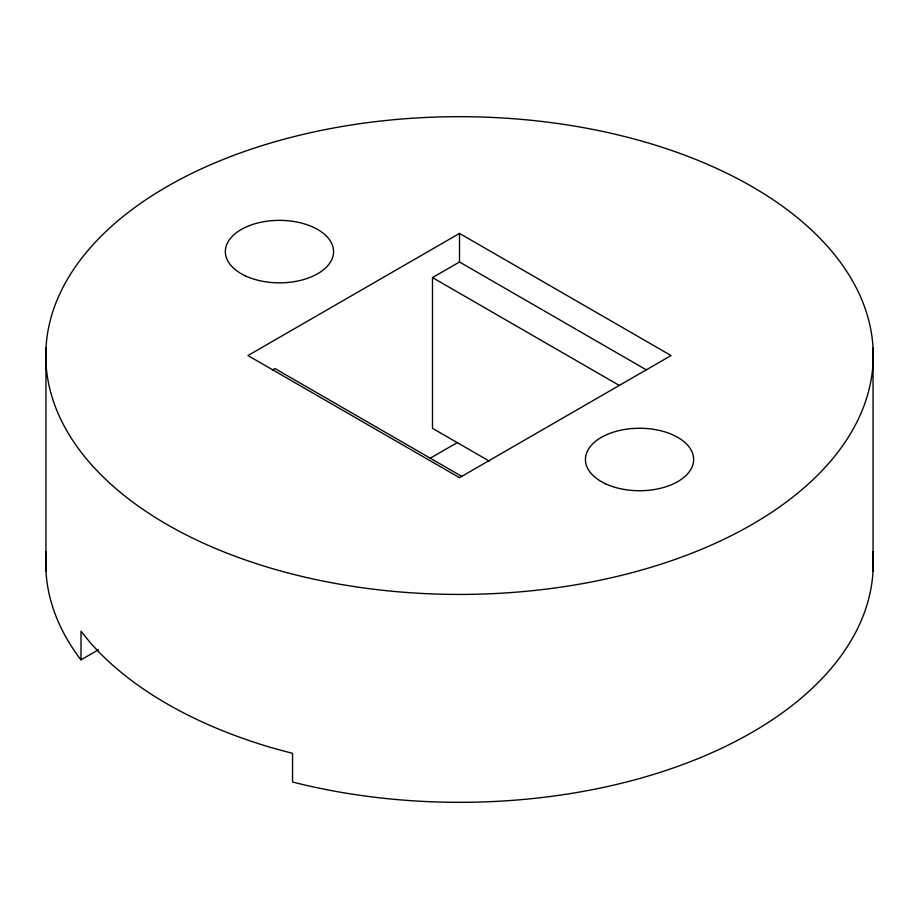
<?xml version="1.0" encoding="UTF-8"?>
<svg xmlns="http://www.w3.org/2000/svg" width="919" height="919" viewBox="0 0 919 919"><rect width="100%" height="100%" fill="white"/><g stroke="black" fill="none" stroke-linecap="round" stroke-linejoin="round"><path stroke-width="1.38" d="M459.5 233.415L247.946 355.55L459.5 477.685L671.054 355.55L459.5 233.415L459.5 261.995L646.31 369.852M272.506 369.966L274.953 368.542L461.763 476.398M489.402 461.177L432.493 428.323L432.493 277.595L459.5 261.995M46.237 551.859A413.757 238.883 0 0 0 79.781 658.314L81.01 659.831L98.402 649.79M430.138 458.259L457.467 442.487M432.493 277.595L619.303 385.44M873.05 348.048L873.05 570.952M81.01 659.831L81.01 631.25L90.843 643.311A413.757 238.883 0 0 0 271.656 747.71L292.552 753.385L292.552 781.966L295.183 782.678A413.757 238.883 0 0 0 872.763 551.859M45.95 348.048L45.95 570.952M241.467 558.568A413.757 238.883 0 0 0 873.05 363.051A413.757 238.883 0 0 0 263.983 145.03A413.757 238.883 0 0 0 241.467 558.568M605.495 483.773A54.106 31.235 0 0 0 692.983 464.382A54.106 31.235 0 0 0 620.153 430.333A54.106 31.235 0 0 0 605.495 483.773M245.407 275.884A54.106 31.235 0 0 0 332.896 256.493A54.106 31.235 0 0 0 260.066 222.444A54.106 31.235 0 0 0 245.407 275.884"/></g></svg>
